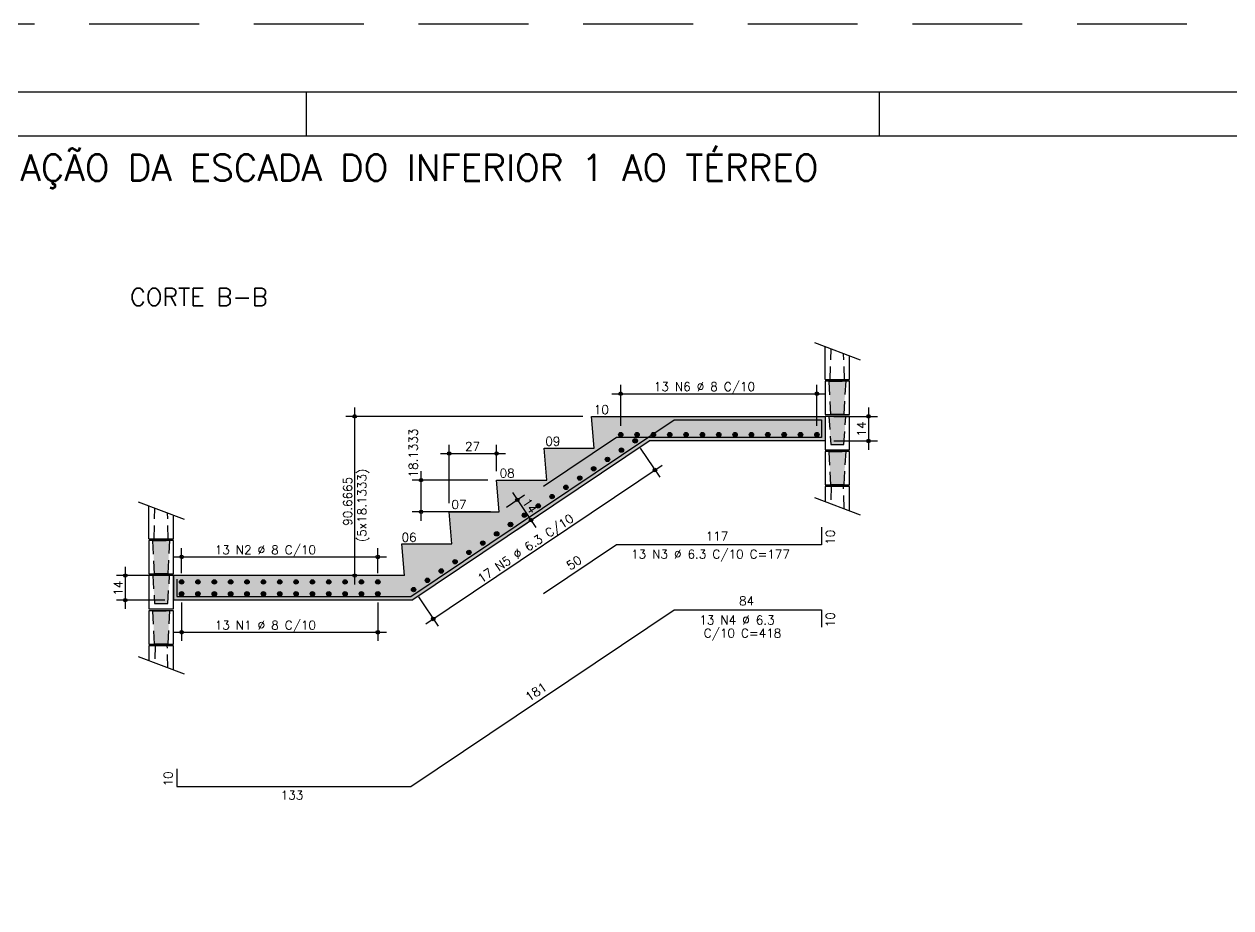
# Model space of a CAD drawing. Extents: x -1.9 to 86, y -1.6 to 60.9.
# Drawn here: x 14.57 to 42.05, y 40.81 to 60.95 of the extents above; entities that cross this region are included whole.
import ezdxf

# ---------------------------------------------------------------- set-up
doc = ezdxf.new("R2010")
doc.units = 0
doc.header["$MEASUREMENT"] = 0
doc.linetypes.add('ESTILO_TQS_0001', pattern=[0.45, 0.3, -0.15])
doc.linetypes.add('HIDDEN', pattern=[0.375, 0.25, -0.125])
doc.layers.get('0').update_dxf_attribs({"linetype": 'CONTINUOUS'})
doc.layers.get('Defpoints').update_dxf_attribs({"linetype": 'CONTINUOUS'})
for name, color, linetype in [('ARQ_FOLHA', 7, 'CONTINUOUS'), ('PENA_01', 1, 'CONTINUOUS'), ('PENA_02', 2, 'CONTINUOUS'), ('PENA_03', 3, 'CONTINUOUS'), ('PENA_04', 4, 'CONTINUOUS'), ('PENA_05', 5, 'CONTINUOUS'), ('PENA_06', 6, 'CONTINUOUS'), ('PENA_10', 253, 'CONTINUOUS'), ('PENA_11', 252, 'CONTINUOUS')]:
    doc.layers.add(name, color=color, linetype=linetype)
doc.styles.get("Standard").update_dxf_attribs({"font": 'ROMANS.SHX'})

# ---------------------------------------------------------------- blocks, each defined once
blk = doc.blocks.new('FOLHA A1 - 841 X 594')
at = {"layer": 'ARQ_FOLHA', "color": 1}
for p, q in [((-631, 584), (-631, 594)), ((-500.5, 584), (-500.5, 594))]:
    blk.add_line(p, q, dxfattribs=at)
for points in [[(-841, 0), (0, 0), (0, 594), (-841, 594)], [(-816, 10), (-10, 10), (-10, 584), (-816, 584)]]:
    blk.add_lwpolyline(points, close=True, dxfattribs=at)
at = {"layer": 'Defpoints', "color": 8, "linetype": 'HIDDEN', "ltscale": 100}
blk.add_lwpolyline([(-860.5, 609.5), (-860.5, -15.5), (19.5, -15.5), (19.5, 609.5)], close=True, dxfattribs=at)
blk = doc.blocks.new('*U24')
blk.add_blockref('FOLHA A1 - 841 X 594', (0, 0))

msp = doc.modelspace()

# ---------------------------------------------------------------- linework, layer by layer
at = {"layer": 'PENA_01', "linetype": 'Continuous'}
for p, q in [((27.953, 52.528), (32.821, 52.528)), ((28.153, 51.795), (28.153, 52.728)), ((32.621, 51.795), (32.621, 52.728)), ((27.287, 52.01), (21.894, 52.01)), ((22.094, 48.183), (22.094, 52.21)), ((33.007, 52.01), (33.998, 52.01)), ((33.798, 52.21), (33.798, 51.25)), ((33.007, 51.45), (33.998, 51.45)), ((24.047, 51.165), (25.527, 51.165)), ((24.247, 50.034), (24.247, 51.365)), ((25.327, 50.759), (25.327, 51.365)), ((28.595, 51.288), (29.042, 50.622)), ((23.716, 47.285), (29.097, 50.899)), ((23.605, 49.634), (23.605, 50.759)), ((25.127, 50.559), (23.405, 50.559)), ((25.553, 49.945), (25.964, 50.222)), ((25.687, 50.276), (26.222, 49.479)), ((25.187, 49.834), (23.405, 49.834)), ((25.788, 49.429), (26.277, 49.757)), ((18.153, 48.438), (18.153, 49.008)), ((22.621, 48.438), (22.621, 49.008)), ((17.953, 48.808), (22.821, 48.808)), ((17.767, 48.383), (16.669, 48.383)), ((16.869, 48.583), (16.869, 47.623)), ((23.027, 48.383), (21.894, 48.383)), ((17.767, 47.823), (16.669, 47.823)), ((23.546, 47.897), (23.994, 47.231)), ((18.153, 47.768), (18.153, 46.893)), ((22.621, 47.768), (22.621, 46.893)), ((17.953, 47.093), (22.821, 47.093))]:
    msp.add_line(p, q, dxfattribs=at)
for points in [[(32.807, 52.85), (32.807, 53.599)], [(32.807, 52.85), (33.367, 52.85), (33.367, 53.389)], [(33.367, 52.81), (32.807, 52.81), (32.807, 52.05), (33.367, 52.05), (33.367, 52.81)], [(33.367, 52.01), (32.807, 52.01), (32.807, 51.25), (33.367, 51.25), (33.367, 52.01)], [(33.367, 51.21), (32.807, 51.21), (32.807, 50.45), (33.367, 50.45), (33.367, 51.21)], [(33.367, 49.86), (33.367, 50.41), (32.807, 50.41), (32.807, 50.071)], [(17.407, 49.223), (17.407, 49.973)], [(17.407, 49.223), (17.967, 49.223), (17.967, 49.762)], [(17.967, 49.183), (17.407, 49.183), (17.407, 48.423), (17.967, 48.423), (17.967, 49.183)], [(17.967, 48.383), (17.407, 48.383), (17.407, 47.623), (17.967, 47.623), (17.967, 48.383)], [(17.967, 47.583), (17.407, 47.583), (17.407, 46.823), (17.967, 46.823), (17.967, 47.583)], [(17.967, 46.234), (17.967, 46.783), (17.407, 46.783), (17.407, 46.444)]]:
    msp.add_lwpolyline(points, dxfattribs=at)
at = {"layer": 'PENA_02', "linetype": 'Continuous'}
for p, q in [((32.564, 53.691), (33.61, 53.297)), ((17.164, 50.064), (18.21, 49.67)), ((32.564, 50.162), (33.61, 49.769)), ((17.164, 46.536), (18.21, 46.142))]:
    msp.add_line(p, q, dxfattribs=at)
at = {"layer": 'PENA_02', "linetype": 'ESTILO_TQS_0001'}
for points in [[(32.927, 52.85), (32.945, 53.547)], [(32.927, 52.85), (33.247, 52.85), (33.231, 53.44)], [(33.237, 52.05), (32.937, 52.05), (32.897, 52.81), (33.277, 52.81), (33.237, 52.05)], [(32.937, 51.37), (33.237, 51.37), (33.277, 52.01), (32.897, 52.01), (32.937, 51.37)], [(33.237, 50.45), (32.937, 50.45), (32.897, 51.21), (33.277, 51.21), (33.237, 50.45)], [(33.24, 49.908), (33.227, 50.41), (32.947, 50.41), (32.937, 50.022)], [(17.527, 49.223), (17.545, 49.921)], [(17.527, 49.223), (17.847, 49.223), (17.831, 49.813)], [(17.837, 48.423), (17.537, 48.423), (17.497, 49.183), (17.877, 49.183), (17.837, 48.423)], [(17.537, 47.743), (17.837, 47.743), (17.877, 48.383), (17.497, 48.383), (17.537, 47.743)], [(17.837, 46.823), (17.537, 46.823), (17.497, 47.583), (17.877, 47.583), (17.837, 46.823)], [(17.84, 46.281), (17.827, 46.783), (17.547, 46.783), (17.537, 46.395)]]:
    msp.add_lwpolyline(points, dxfattribs=at)
at = {"layer": 'PENA_02', "linetype": 'Continuous'}
for centre, radius in [((28.153, 52.528), 0.0416), ((28.153, 52.528), 0.0208), ((32.621, 52.528), 0.0416), ((32.621, 52.528), 0.0208), ((22.094, 52.01), 0.04), ((22.094, 52.01), 0.02), ((33.798, 52.01), 0.04), ((33.798, 52.01), 0.02), ((33.798, 51.45), 0.04), ((33.798, 51.45), 0.02), ((24.247, 51.165), 0.04), ((24.247, 51.165), 0.02), ((25.327, 51.165), 0.04), ((25.327, 51.165), 0.02), ((23.605, 50.559), 0.04), ((23.605, 50.559), 0.02), ((28.931, 50.788), 0.0416), ((28.931, 50.788), 0.0208), ((25.798, 50.11), 0.04), ((25.798, 50.11), 0.02), ((23.605, 49.834), 0.04), ((23.605, 49.834), 0.02), ((26.11, 49.645), 0.04), ((26.11, 49.645), 0.02), ((18.153, 48.808), 0.0416), ((18.153, 48.808), 0.0208), ((22.621, 48.808), 0.0416), ((22.621, 48.808), 0.0208), ((16.869, 48.383), 0.04), ((16.869, 48.383), 0.02), ((22.094, 48.383), 0.04), ((22.094, 48.383), 0.02), ((16.869, 47.823), 0.04), ((16.869, 47.823), 0.02), ((23.882, 47.397), 0.0416), ((23.882, 47.397), 0.0208), ((18.153, 47.093), 0.0416), ((18.153, 47.093), 0.0208), ((22.621, 47.093), 0.0416), ((22.621, 47.093), 0.0208)]:
    msp.add_circle(centre, radius, dxfattribs=at)
at = {"layer": 'PENA_03', "linetype": 'Continuous'}
for p, q in [((27.547, 51.285), (27.487, 52.01)), ((27.547, 51.285), (27.487, 52.01)), ((27.487, 52.01), (32.807, 52.01)), ((27.487, 52.01), (27.487, 52.01)), ((32.807, 52.01), (32.807, 51.45)), ((32.807, 52.01), (32.807, 52.01)), ((23.397, 47.823), (28.798, 51.45)), ((28.153, 51.595), (28.153, 51.595)), ((28.484, 51.454), (28.484, 51.454)), ((32.807, 51.45), (28.798, 51.45)), ((32.621, 51.595), (32.621, 51.595)), ((32.807, 51.45), (32.807, 51.45)), ((26.467, 50.559), (26.407, 51.285)), ((26.407, 51.285), (27.547, 51.285)), ((25.387, 49.834), (25.327, 50.559)), ((25.327, 50.559), (26.467, 50.559)), ((25.327, 50.559), (25.327, 50.559)), ((25.327, 50.559), (25.327, 50.559)), ((24.307, 49.109), (24.247, 49.834)), ((24.247, 49.834), (25.387, 49.834)), ((24.247, 49.834), (24.247, 49.834)), ((25.387, 49.834), (25.387, 49.834)), ((25.387, 49.834), (25.387, 49.834)), ((25.622, 49.317), (25.622, 49.317)), ((23.227, 48.383), (23.167, 49.109)), ((23.167, 49.109), (24.307, 49.109)), ((23.227, 48.383), (17.967, 48.383)), ((17.967, 47.895), (17.967, 48.383)), ((17.967, 48.383), (17.967, 47.823)), ((17.967, 48.383), (17.967, 48.383)), ((23.227, 48.383), (23.227, 48.383)), ((18.153, 48.238), (18.153, 48.238)), ((22.621, 48.238), (22.621, 48.238)), ((23.397, 47.823), (17.967, 47.823)), ((17.967, 47.823), (17.967, 47.823)), ((18.153, 47.968), (18.153, 47.968)), ((22.621, 47.968), (22.621, 47.968)), ((23.435, 48.063), (23.435, 48.063))]:
    msp.add_line(p, q, dxfattribs=at)
for centre in [(28.153, 51.595), (28.483, 51.454), (28.525, 51.595), (28.898, 51.595), (29.27, 51.595), (29.642, 51.595), (30.015, 51.595), (30.387, 51.595), (30.759, 51.595), (31.131, 51.595), (31.504, 51.595), (31.876, 51.595), (32.248, 51.595), (32.621, 51.595), (28.168, 51.242), (27.537, 50.818), (27.852, 51.03), (27.221, 50.606), (26.906, 50.394), (26.59, 50.183), (25.959, 49.759), (26.275, 49.971), (25.643, 49.547), (25.328, 49.335), (24.697, 48.911), (25.012, 49.123), (24.381, 48.699), (24.066, 48.487), (18.153, 48.238), (18.525, 48.238), (18.898, 48.238), (19.27, 48.238), (19.642, 48.238), (20.015, 48.238), (20.387, 48.238), (20.759, 48.238), (21.131, 48.238), (21.504, 48.238), (21.876, 48.238), (22.248, 48.238), (22.621, 48.238), (23.435, 48.063), (23.75, 48.275), (18.153, 47.968), (18.525, 47.968), (18.898, 47.968), (19.27, 47.968), (19.642, 47.968), (20.015, 47.968), (20.387, 47.968), (20.759, 47.968), (21.131, 47.968), (21.504, 47.968), (21.876, 47.968), (22.248, 47.968), (22.621, 47.968)]:
    msp.add_circle(centre, 0.05, dxfattribs=at)
for points in [[(28.203, 51.595), (28.128, 51.638), (28.106, 51.612)], [(28.203, 51.595), (28.106, 51.612), (28.106, 51.578)], [(28.203, 51.595), (28.106, 51.578), (28.128, 51.552)], [(28.203, 51.595), (28.162, 51.644), (28.128, 51.638)], [(28.203, 51.595), (28.128, 51.552), (28.162, 51.546)], [(28.203, 51.595), (28.191, 51.627), (28.162, 51.644)], [(28.203, 51.595), (28.162, 51.546), (28.191, 51.563)], [(28.203, 51.595), (28.191, 51.563), (28.203, 51.595)], [(28.533, 51.454), (28.458, 51.497), (28.437, 51.471)], [(28.533, 51.454), (28.437, 51.471), (28.437, 51.437)], [(28.533, 51.454), (28.437, 51.437), (28.458, 51.411)], [(28.533, 51.454), (28.492, 51.503), (28.458, 51.497)], [(28.533, 51.454), (28.458, 51.411), (28.492, 51.405)], [(28.575, 51.595), (28.5, 51.638), (28.478, 51.612)], [(28.575, 51.595), (28.478, 51.612), (28.478, 51.578)], [(28.575, 51.595), (28.478, 51.578), (28.5, 51.552)], [(28.533, 51.454), (28.522, 51.486), (28.492, 51.503)], [(28.533, 51.454), (28.492, 51.405), (28.522, 51.422)], [(28.575, 51.595), (28.534, 51.644), (28.5, 51.638)], [(28.575, 51.595), (28.5, 51.552), (28.534, 51.546)], [(28.533, 51.454), (28.522, 51.422), (28.533, 51.454)], [(28.575, 51.595), (28.564, 51.627), (28.534, 51.644)], [(28.575, 51.595), (28.534, 51.546), (28.564, 51.563)], [(28.575, 51.595), (28.564, 51.563), (28.575, 51.595)], [(28.948, 51.595), (28.873, 51.638), (28.851, 51.612)], [(28.948, 51.595), (28.851, 51.612), (28.851, 51.578)], [(28.948, 51.595), (28.851, 51.578), (28.873, 51.552)], [(28.948, 51.595), (28.906, 51.644), (28.873, 51.638)], [(28.948, 51.595), (28.873, 51.552), (28.906, 51.546)], [(28.948, 51.595), (28.936, 51.627), (28.906, 51.644)], [(28.948, 51.595), (28.906, 51.546), (28.936, 51.563)], [(28.948, 51.595), (28.936, 51.563), (28.948, 51.595)], [(29.32, 51.595), (29.245, 51.638), (29.223, 51.612)], [(29.32, 51.595), (29.223, 51.612), (29.223, 51.578)], [(29.32, 51.595), (29.223, 51.578), (29.245, 51.552)], [(29.32, 51.595), (29.279, 51.644), (29.245, 51.638)], [(29.32, 51.595), (29.245, 51.552), (29.279, 51.546)], [(29.32, 51.595), (29.308, 51.627), (29.279, 51.644)], [(29.32, 51.595), (29.279, 51.546), (29.308, 51.563)], [(29.32, 51.595), (29.308, 51.563), (29.32, 51.595)], [(29.692, 51.595), (29.617, 51.638), (29.595, 51.612)], [(29.692, 51.595), (29.595, 51.612), (29.595, 51.578)], [(29.692, 51.595), (29.595, 51.578), (29.617, 51.552)], [(29.692, 51.595), (29.651, 51.644), (29.617, 51.638)], [(29.692, 51.595), (29.617, 51.552), (29.651, 51.546)], [(29.692, 51.595), (29.68, 51.627), (29.651, 51.644)], [(29.692, 51.595), (29.651, 51.546), (29.68, 51.563)], [(29.692, 51.595), (29.68, 51.563), (29.692, 51.595)], [(30.065, 51.595), (29.99, 51.638), (29.968, 51.612)], [(30.065, 51.595), (29.968, 51.612), (29.968, 51.578)], [(30.065, 51.595), (29.968, 51.578), (29.99, 51.552)], [(30.065, 51.595), (30.023, 51.644), (29.99, 51.638)], [(30.065, 51.595), (29.99, 51.552), (30.023, 51.546)], [(30.065, 51.595), (30.053, 51.627), (30.023, 51.644)], [(30.065, 51.595), (30.023, 51.546), (30.053, 51.563)], [(30.065, 51.595), (30.053, 51.563), (30.065, 51.595)], [(30.437, 51.595), (30.362, 51.638), (30.34, 51.612)], [(30.437, 51.595), (30.34, 51.612), (30.34, 51.578)], [(30.437, 51.595), (30.34, 51.578), (30.362, 51.552)], [(30.437, 51.595), (30.395, 51.644), (30.362, 51.638)], [(30.437, 51.595), (30.362, 51.552), (30.395, 51.546)], [(30.437, 51.595), (30.425, 51.627), (30.395, 51.644)], [(30.437, 51.595), (30.395, 51.546), (30.425, 51.563)], [(30.437, 51.595), (30.425, 51.563), (30.437, 51.595)], [(30.809, 51.595), (30.734, 51.638), (30.712, 51.612)], [(30.809, 51.595), (30.712, 51.612), (30.712, 51.578)], [(30.809, 51.595), (30.712, 51.578), (30.734, 51.552)], [(30.809, 51.595), (30.768, 51.644), (30.734, 51.638)], [(30.809, 51.595), (30.734, 51.552), (30.768, 51.546)], [(30.809, 51.595), (30.797, 51.627), (30.768, 51.644)], [(30.809, 51.595), (30.768, 51.546), (30.797, 51.563)], [(30.809, 51.595), (30.797, 51.563), (30.809, 51.595)], [(31.181, 51.595), (31.106, 51.638), (31.084, 51.612)], [(31.181, 51.595), (31.084, 51.612), (31.084, 51.578)], [(31.181, 51.595), (31.084, 51.578), (31.106, 51.552)], [(31.181, 51.595), (31.14, 51.644), (31.106, 51.638)], [(31.181, 51.595), (31.106, 51.552), (31.14, 51.546)], [(31.181, 51.595), (31.17, 51.627), (31.14, 51.644)], [(31.181, 51.595), (31.14, 51.546), (31.17, 51.563)], [(31.181, 51.595), (31.17, 51.563), (31.181, 51.595)], [(31.554, 51.595), (31.479, 51.638), (31.457, 51.612)], [(31.554, 51.595), (31.457, 51.612), (31.457, 51.578)], [(31.554, 51.595), (31.457, 51.578), (31.479, 51.552)], [(31.554, 51.595), (31.512, 51.644), (31.479, 51.638)], [(31.554, 51.595), (31.479, 51.552), (31.512, 51.546)], [(31.554, 51.595), (31.542, 51.627), (31.512, 51.644)], [(31.554, 51.595), (31.512, 51.546), (31.542, 51.563)], [(31.554, 51.595), (31.542, 51.563), (31.554, 51.595)], [(31.926, 51.595), (31.851, 51.638), (31.829, 51.612)], [(31.926, 51.595), (31.829, 51.612), (31.829, 51.578)], [(31.926, 51.595), (31.829, 51.578), (31.851, 51.552)], [(31.926, 51.595), (31.885, 51.644), (31.851, 51.638)], [(31.926, 51.595), (31.851, 51.552), (31.885, 51.546)], [(31.926, 51.595), (31.914, 51.627), (31.885, 51.644)], [(31.926, 51.595), (31.885, 51.546), (31.914, 51.563)], [(31.926, 51.595), (31.914, 51.563), (31.926, 51.595)], [(32.298, 51.595), (32.223, 51.638), (32.201, 51.612)], [(32.298, 51.595), (32.201, 51.612), (32.201, 51.578)], [(32.298, 51.595), (32.201, 51.578), (32.223, 51.552)], [(32.298, 51.595), (32.257, 51.644), (32.223, 51.638)], [(32.298, 51.595), (32.223, 51.552), (32.257, 51.546)], [(32.298, 51.595), (32.287, 51.627), (32.257, 51.644)], [(32.298, 51.595), (32.257, 51.546), (32.287, 51.563)], [(32.298, 51.595), (32.287, 51.563), (32.298, 51.595)], [(32.671, 51.595), (32.596, 51.638), (32.574, 51.612)], [(32.671, 51.595), (32.574, 51.612), (32.574, 51.578)], [(32.671, 51.595), (32.574, 51.578), (32.596, 51.552)], [(32.671, 51.595), (32.629, 51.644), (32.596, 51.638)], [(32.671, 51.595), (32.596, 51.552), (32.629, 51.546)], [(32.671, 51.595), (32.659, 51.627), (32.629, 51.644)], [(32.671, 51.595), (32.629, 51.546), (32.659, 51.563)], [(32.671, 51.595), (32.659, 51.563), (32.671, 51.595)], [(28.218, 51.242), (28.143, 51.285), (28.121, 51.259)], [(28.218, 51.242), (28.121, 51.259), (28.121, 51.225)], [(28.218, 51.242), (28.121, 51.225), (28.143, 51.199)], [(28.218, 51.242), (28.177, 51.291), (28.143, 51.285)], [(28.218, 51.242), (28.143, 51.199), (28.177, 51.193)], [(28.218, 51.242), (28.206, 51.274), (28.177, 51.291)], [(28.218, 51.242), (28.177, 51.193), (28.206, 51.21)], [(28.218, 51.242), (28.206, 51.21), (28.218, 51.242)], [(27.587, 50.818), (27.512, 50.862), (27.49, 50.835)], [(27.587, 50.818), (27.546, 50.868), (27.512, 50.862)], [(27.587, 50.818), (27.575, 50.85), (27.546, 50.868)], [(27.902, 51.03), (27.827, 51.074), (27.805, 51.047)], [(27.902, 51.03), (27.805, 51.047), (27.805, 51.013)], [(27.902, 51.03), (27.805, 51.013), (27.827, 50.987)], [(27.902, 51.03), (27.861, 51.079), (27.827, 51.074)], [(27.902, 51.03), (27.827, 50.987), (27.861, 50.981)], [(27.902, 51.03), (27.891, 51.062), (27.861, 51.079)], [(27.902, 51.03), (27.861, 50.981), (27.891, 50.998)], [(27.902, 51.03), (27.891, 50.998), (27.902, 51.03)], [(27.271, 50.606), (27.196, 50.65), (27.174, 50.623)], [(27.271, 50.606), (27.174, 50.623), (27.174, 50.589)], [(27.271, 50.606), (27.174, 50.589), (27.196, 50.563)], [(27.271, 50.606), (27.23, 50.656), (27.196, 50.65)], [(27.271, 50.606), (27.196, 50.563), (27.23, 50.557)], [(27.271, 50.606), (27.26, 50.639), (27.23, 50.656)], [(27.271, 50.606), (27.23, 50.557), (27.26, 50.574)], [(27.271, 50.606), (27.26, 50.574), (27.271, 50.606)], [(27.587, 50.818), (27.49, 50.835), (27.49, 50.801)], [(27.587, 50.818), (27.49, 50.801), (27.512, 50.775)], [(27.587, 50.818), (27.512, 50.775), (27.546, 50.769)], [(27.587, 50.818), (27.546, 50.769), (27.575, 50.786)], [(27.587, 50.818), (27.575, 50.786), (27.587, 50.818)], [(26.956, 50.394), (26.881, 50.438), (26.859, 50.412)], [(26.956, 50.394), (26.859, 50.412), (26.859, 50.377)], [(26.956, 50.394), (26.859, 50.377), (26.881, 50.351)], [(26.956, 50.394), (26.914, 50.444), (26.881, 50.438)], [(26.956, 50.394), (26.881, 50.351), (26.914, 50.345)], [(26.956, 50.394), (26.944, 50.427), (26.914, 50.444)], [(26.956, 50.394), (26.914, 50.345), (26.944, 50.362)], [(26.956, 50.394), (26.944, 50.362), (26.956, 50.394)], [(26.64, 50.183), (26.565, 50.226), (26.543, 50.2)], [(26.64, 50.183), (26.543, 50.2), (26.543, 50.165)], [(26.64, 50.183), (26.543, 50.165), (26.565, 50.139)], [(26.64, 50.183), (26.599, 50.232), (26.565, 50.226)], [(26.64, 50.183), (26.565, 50.139), (26.599, 50.133)], [(26.64, 50.183), (26.628, 50.215), (26.599, 50.232)], [(26.64, 50.183), (26.599, 50.133), (26.628, 50.15)], [(26.64, 50.183), (26.628, 50.15), (26.64, 50.183)], [(26.009, 49.759), (25.934, 49.802), (25.912, 49.776)], [(26.009, 49.759), (25.912, 49.776), (25.912, 49.742)], [(26.009, 49.759), (25.912, 49.742), (25.934, 49.715)], [(26.009, 49.759), (25.968, 49.808), (25.934, 49.802)], [(26.009, 49.759), (25.934, 49.715), (25.968, 49.709)], [(26.009, 49.759), (25.997, 49.791), (25.968, 49.808)], [(26.009, 49.759), (25.968, 49.709), (25.997, 49.727)], [(26.009, 49.759), (25.997, 49.727), (26.009, 49.759)], [(26.325, 49.971), (26.25, 50.014), (26.228, 49.988)], [(26.325, 49.971), (26.228, 49.988), (26.228, 49.953)], [(26.325, 49.971), (26.228, 49.953), (26.25, 49.927)], [(26.325, 49.971), (26.283, 50.02), (26.25, 50.014)], [(26.325, 49.971), (26.25, 49.927), (26.283, 49.921)], [(26.325, 49.971), (26.313, 50.003), (26.283, 50.02)], [(26.325, 49.971), (26.283, 49.921), (26.313, 49.938)], [(26.325, 49.971), (26.313, 49.938), (26.325, 49.971)], [(25.693, 49.547), (25.618, 49.59), (25.596, 49.564)], [(25.693, 49.547), (25.596, 49.564), (25.596, 49.53)], [(25.693, 49.547), (25.596, 49.53), (25.618, 49.503)], [(25.693, 49.547), (25.652, 49.596), (25.618, 49.59)], [(25.693, 49.547), (25.618, 49.503), (25.652, 49.497)], [(25.693, 49.547), (25.682, 49.579), (25.652, 49.596)], [(25.693, 49.547), (25.652, 49.497), (25.682, 49.515)], [(25.693, 49.547), (25.682, 49.515), (25.693, 49.547)], [(25.378, 49.335), (25.303, 49.378), (25.281, 49.352)], [(25.378, 49.335), (25.281, 49.352), (25.281, 49.318)], [(25.378, 49.335), (25.281, 49.318), (25.303, 49.292)], [(25.378, 49.335), (25.337, 49.384), (25.303, 49.378)], [(25.378, 49.335), (25.303, 49.292), (25.337, 49.286)], [(25.378, 49.335), (25.366, 49.367), (25.337, 49.384)], [(25.378, 49.335), (25.337, 49.286), (25.366, 49.303)], [(25.378, 49.335), (25.366, 49.303), (25.378, 49.335)], [(24.747, 48.911), (24.672, 48.954), (24.65, 48.928)], [(24.747, 48.911), (24.65, 48.928), (24.65, 48.894)], [(24.747, 48.911), (24.705, 48.96), (24.672, 48.954)], [(24.747, 48.911), (24.735, 48.943), (24.705, 48.96)], [(25.062, 49.123), (24.987, 49.166), (24.965, 49.14)], [(25.062, 49.123), (24.965, 49.14), (24.965, 49.106)], [(25.062, 49.123), (24.965, 49.106), (24.987, 49.08)], [(25.062, 49.123), (25.021, 49.172), (24.987, 49.166)], [(25.062, 49.123), (24.987, 49.08), (25.021, 49.074)], [(25.062, 49.123), (25.051, 49.155), (25.021, 49.172)], [(25.062, 49.123), (25.021, 49.074), (25.051, 49.091)], [(25.062, 49.123), (25.051, 49.091), (25.062, 49.123)], [(24.431, 48.699), (24.356, 48.742), (24.334, 48.716)], [(24.431, 48.699), (24.334, 48.716), (24.334, 48.682)], [(24.431, 48.699), (24.334, 48.682), (24.356, 48.656)], [(24.431, 48.699), (24.39, 48.748), (24.356, 48.742)], [(24.431, 48.699), (24.356, 48.656), (24.39, 48.65)], [(24.431, 48.699), (24.42, 48.731), (24.39, 48.748)], [(24.431, 48.699), (24.39, 48.65), (24.42, 48.667)], [(24.431, 48.699), (24.42, 48.667), (24.431, 48.699)], [(24.747, 48.911), (24.65, 48.894), (24.672, 48.868)], [(24.747, 48.911), (24.672, 48.868), (24.705, 48.862)], [(24.747, 48.911), (24.705, 48.862), (24.735, 48.879)], [(24.747, 48.911), (24.735, 48.879), (24.747, 48.911)], [(24.116, 48.487), (24.041, 48.53), (24.019, 48.504)], [(24.116, 48.487), (24.019, 48.504), (24.019, 48.47)], [(24.116, 48.487), (24.019, 48.47), (24.041, 48.444)], [(24.116, 48.487), (24.074, 48.536), (24.041, 48.53)], [(24.116, 48.487), (24.041, 48.444), (24.074, 48.438)], [(24.116, 48.487), (24.104, 48.519), (24.074, 48.536)], [(24.116, 48.487), (24.074, 48.438), (24.104, 48.455)], [(24.116, 48.487), (24.104, 48.455), (24.116, 48.487)], [(18.203, 48.238), (18.128, 48.282), (18.106, 48.255)], [(18.203, 48.238), (18.106, 48.255), (18.106, 48.221)], [(18.203, 48.238), (18.106, 48.221), (18.128, 48.195)], [(18.203, 48.238), (18.162, 48.288), (18.128, 48.282)], [(18.203, 48.238), (18.128, 48.195), (18.162, 48.189)], [(18.203, 48.238), (18.191, 48.27), (18.162, 48.288)], [(18.203, 48.238), (18.162, 48.189), (18.191, 48.206)], [(18.203, 48.238), (18.191, 48.206), (18.203, 48.238)], [(18.575, 48.238), (18.5, 48.282), (18.478, 48.255)], [(18.575, 48.238), (18.478, 48.255), (18.478, 48.221)], [(18.575, 48.238), (18.478, 48.221), (18.5, 48.195)], [(18.575, 48.238), (18.534, 48.288), (18.5, 48.282)], [(18.575, 48.238), (18.5, 48.195), (18.534, 48.189)], [(18.575, 48.238), (18.564, 48.27), (18.534, 48.288)], [(18.575, 48.238), (18.534, 48.189), (18.564, 48.206)], [(18.575, 48.238), (18.564, 48.206), (18.575, 48.238)], [(18.948, 48.238), (18.873, 48.282), (18.851, 48.255)], [(18.948, 48.238), (18.851, 48.255), (18.851, 48.221)], [(18.948, 48.238), (18.851, 48.221), (18.873, 48.195)], [(18.948, 48.238), (18.906, 48.288), (18.873, 48.282)], [(18.948, 48.238), (18.873, 48.195), (18.906, 48.189)], [(18.948, 48.238), (18.936, 48.27), (18.906, 48.288)], [(18.948, 48.238), (18.906, 48.189), (18.936, 48.206)], [(18.948, 48.238), (18.936, 48.206), (18.948, 48.238)], [(19.32, 48.238), (19.245, 48.282), (19.223, 48.255)], [(19.32, 48.238), (19.223, 48.255), (19.223, 48.221)], [(19.32, 48.238), (19.223, 48.221), (19.245, 48.195)], [(19.32, 48.238), (19.279, 48.288), (19.245, 48.282)], [(19.32, 48.238), (19.245, 48.195), (19.279, 48.189)], [(19.32, 48.238), (19.308, 48.27), (19.279, 48.288)], [(19.32, 48.238), (19.279, 48.189), (19.308, 48.206)], [(19.32, 48.238), (19.308, 48.206), (19.32, 48.238)], [(19.692, 48.238), (19.617, 48.282), (19.595, 48.255)], [(19.692, 48.238), (19.595, 48.255), (19.595, 48.221)], [(19.692, 48.238), (19.595, 48.221), (19.617, 48.195)], [(19.692, 48.238), (19.651, 48.288), (19.617, 48.282)], [(19.692, 48.238), (19.617, 48.195), (19.651, 48.189)], [(19.692, 48.238), (19.68, 48.27), (19.651, 48.288)], [(19.692, 48.238), (19.651, 48.189), (19.68, 48.206)], [(19.692, 48.238), (19.68, 48.206), (19.692, 48.238)], [(20.065, 48.238), (19.99, 48.282), (19.968, 48.255)], [(20.065, 48.238), (19.968, 48.255), (19.968, 48.221)], [(20.065, 48.238), (19.968, 48.221), (19.99, 48.195)], [(20.065, 48.238), (20.023, 48.288), (19.99, 48.282)], [(20.065, 48.238), (19.99, 48.195), (20.023, 48.189)], [(20.065, 48.238), (20.053, 48.27), (20.023, 48.288)], [(20.065, 48.238), (20.023, 48.189), (20.053, 48.206)], [(20.065, 48.238), (20.053, 48.206), (20.065, 48.238)], [(20.437, 48.238), (20.362, 48.282), (20.34, 48.255)], [(20.437, 48.238), (20.34, 48.255), (20.34, 48.221)], [(20.437, 48.238), (20.34, 48.221), (20.362, 48.195)], [(20.437, 48.238), (20.395, 48.288), (20.362, 48.282)], [(20.437, 48.238), (20.362, 48.195), (20.395, 48.189)], [(20.437, 48.238), (20.425, 48.27), (20.395, 48.288)], [(20.437, 48.238), (20.395, 48.189), (20.425, 48.206)], [(20.437, 48.238), (20.425, 48.206), (20.437, 48.238)], [(20.809, 48.238), (20.734, 48.282), (20.712, 48.255)], [(20.809, 48.238), (20.712, 48.255), (20.712, 48.221)], [(20.809, 48.238), (20.712, 48.221), (20.734, 48.195)], [(20.809, 48.238), (20.768, 48.288), (20.734, 48.282)], [(20.809, 48.238), (20.734, 48.195), (20.768, 48.189)], [(20.809, 48.238), (20.797, 48.27), (20.768, 48.288)], [(20.809, 48.238), (20.768, 48.189), (20.797, 48.206)], [(20.809, 48.238), (20.797, 48.206), (20.809, 48.238)], [(21.181, 48.238), (21.106, 48.282), (21.084, 48.255)], [(21.181, 48.238), (21.084, 48.255), (21.084, 48.221)], [(21.181, 48.238), (21.084, 48.221), (21.106, 48.195)], [(21.181, 48.238), (21.14, 48.288), (21.106, 48.282)], [(21.181, 48.238), (21.106, 48.195), (21.14, 48.189)], [(21.181, 48.238), (21.17, 48.27), (21.14, 48.288)], [(21.181, 48.238), (21.14, 48.189), (21.17, 48.206)], [(21.181, 48.238), (21.17, 48.206), (21.181, 48.238)], [(21.554, 48.238), (21.479, 48.282), (21.457, 48.255)], [(21.554, 48.238), (21.457, 48.255), (21.457, 48.221)], [(21.554, 48.238), (21.457, 48.221), (21.479, 48.195)], [(21.554, 48.238), (21.512, 48.288), (21.479, 48.282)], [(21.554, 48.238), (21.479, 48.195), (21.512, 48.189)], [(21.554, 48.238), (21.542, 48.27), (21.512, 48.288)], [(21.554, 48.238), (21.512, 48.189), (21.542, 48.206)], [(21.554, 48.238), (21.542, 48.206), (21.554, 48.238)], [(21.926, 48.238), (21.851, 48.282), (21.829, 48.255)], [(21.926, 48.238), (21.829, 48.255), (21.829, 48.221)], [(21.926, 48.238), (21.829, 48.221), (21.851, 48.195)], [(21.926, 48.238), (21.885, 48.288), (21.851, 48.282)], [(21.926, 48.238), (21.851, 48.195), (21.885, 48.189)], [(21.926, 48.238), (21.914, 48.27), (21.885, 48.288)], [(21.926, 48.238), (21.885, 48.189), (21.914, 48.206)], [(21.926, 48.238), (21.914, 48.206), (21.926, 48.238)], [(22.298, 48.238), (22.223, 48.282), (22.201, 48.255)], [(22.298, 48.238), (22.201, 48.255), (22.201, 48.221)], [(22.298, 48.238), (22.201, 48.221), (22.223, 48.195)], [(22.298, 48.238), (22.257, 48.288), (22.223, 48.282)], [(22.298, 48.238), (22.223, 48.195), (22.257, 48.189)], [(22.298, 48.238), (22.287, 48.27), (22.257, 48.288)], [(22.298, 48.238), (22.257, 48.189), (22.287, 48.206)], [(22.298, 48.238), (22.287, 48.206), (22.298, 48.238)], [(22.671, 48.238), (22.596, 48.282), (22.574, 48.255)], [(22.671, 48.238), (22.574, 48.255), (22.574, 48.221)], [(22.671, 48.238), (22.574, 48.221), (22.596, 48.195)], [(22.671, 48.238), (22.629, 48.288), (22.596, 48.282)], [(22.671, 48.238), (22.596, 48.195), (22.629, 48.189)], [(22.671, 48.238), (22.659, 48.27), (22.629, 48.288)], [(22.671, 48.238), (22.629, 48.189), (22.659, 48.206)], [(22.671, 48.238), (22.659, 48.206), (22.671, 48.238)], [(23.485, 48.063), (23.41, 48.107), (23.388, 48.08)], [(23.485, 48.063), (23.443, 48.112), (23.41, 48.107)], [(23.485, 48.063), (23.473, 48.095), (23.443, 48.112)], [(23.8, 48.275), (23.725, 48.318), (23.703, 48.292)], [(23.8, 48.275), (23.703, 48.292), (23.703, 48.258)], [(23.8, 48.275), (23.703, 48.258), (23.725, 48.232)], [(23.8, 48.275), (23.759, 48.324), (23.725, 48.318)], [(23.8, 48.275), (23.725, 48.232), (23.759, 48.226)], [(23.8, 48.275), (23.788, 48.307), (23.759, 48.324)], [(23.8, 48.275), (23.759, 48.226), (23.788, 48.243)], [(23.8, 48.275), (23.788, 48.243), (23.8, 48.275)], [(18.203, 47.968), (18.128, 48.012), (18.106, 47.985)], [(18.203, 47.968), (18.106, 47.985), (18.106, 47.951)], [(18.203, 47.968), (18.106, 47.951), (18.128, 47.925)], [(18.203, 47.968), (18.162, 48.018), (18.128, 48.012)], [(18.203, 47.968), (18.128, 47.925), (18.162, 47.919)], [(18.203, 47.968), (18.191, 48), (18.162, 48.018)], [(18.203, 47.968), (18.162, 47.919), (18.191, 47.936)], [(18.203, 47.968), (18.191, 47.936), (18.203, 47.968)], [(18.575, 47.968), (18.5, 48.012), (18.478, 47.985)], [(18.575, 47.968), (18.478, 47.985), (18.478, 47.951)], [(18.575, 47.968), (18.478, 47.951), (18.5, 47.925)], [(18.575, 47.968), (18.534, 48.018), (18.5, 48.012)], [(18.575, 47.968), (18.5, 47.925), (18.534, 47.919)], [(18.575, 47.968), (18.564, 48), (18.534, 48.018)], [(18.575, 47.968), (18.534, 47.919), (18.564, 47.936)], [(18.575, 47.968), (18.564, 47.936), (18.575, 47.968)], [(18.948, 47.968), (18.873, 48.012), (18.851, 47.985)], [(18.948, 47.968), (18.851, 47.985), (18.851, 47.951)], [(18.948, 47.968), (18.851, 47.951), (18.873, 47.925)], [(18.948, 47.968), (18.906, 48.018), (18.873, 48.012)], [(18.948, 47.968), (18.873, 47.925), (18.906, 47.919)], [(18.948, 47.968), (18.936, 48), (18.906, 48.018)], [(18.948, 47.968), (18.906, 47.919), (18.936, 47.936)], [(18.948, 47.968), (18.936, 47.936), (18.948, 47.968)], [(19.32, 47.968), (19.245, 48.012), (19.223, 47.985)], [(19.32, 47.968), (19.223, 47.985), (19.223, 47.951)], [(19.32, 47.968), (19.223, 47.951), (19.245, 47.925)], [(19.32, 47.968), (19.279, 48.018), (19.245, 48.012)], [(19.32, 47.968), (19.245, 47.925), (19.279, 47.919)], [(19.32, 47.968), (19.308, 48), (19.279, 48.018)], [(19.32, 47.968), (19.279, 47.919), (19.308, 47.936)], [(19.32, 47.968), (19.308, 47.936), (19.32, 47.968)], [(19.692, 47.968), (19.617, 48.012), (19.595, 47.985)], [(19.692, 47.968), (19.595, 47.985), (19.595, 47.951)], [(19.692, 47.968), (19.595, 47.951), (19.617, 47.925)], [(19.692, 47.968), (19.651, 48.018), (19.617, 48.012)], [(19.692, 47.968), (19.617, 47.925), (19.651, 47.919)], [(19.692, 47.968), (19.68, 48), (19.651, 48.018)], [(19.692, 47.968), (19.651, 47.919), (19.68, 47.936)], [(19.692, 47.968), (19.68, 47.936), (19.692, 47.968)], [(20.065, 47.968), (19.99, 48.012), (19.968, 47.985)], [(20.065, 47.968), (19.968, 47.985), (19.968, 47.951)], [(20.065, 47.968), (19.968, 47.951), (19.99, 47.925)], [(20.065, 47.968), (20.023, 48.018), (19.99, 48.012)], [(20.065, 47.968), (19.99, 47.925), (20.023, 47.919)], [(20.065, 47.968), (20.053, 48), (20.023, 48.018)], [(20.065, 47.968), (20.023, 47.919), (20.053, 47.936)], [(20.065, 47.968), (20.053, 47.936), (20.065, 47.968)], [(20.437, 47.968), (20.362, 48.012), (20.34, 47.985)], [(20.437, 47.968), (20.34, 47.985), (20.34, 47.951)], [(20.437, 47.968), (20.34, 47.951), (20.362, 47.925)], [(20.437, 47.968), (20.395, 48.018), (20.362, 48.012)], [(20.437, 47.968), (20.362, 47.925), (20.395, 47.919)], [(20.437, 47.968), (20.425, 48), (20.395, 48.018)], [(20.437, 47.968), (20.395, 47.919), (20.425, 47.936)], [(20.437, 47.968), (20.425, 47.936), (20.437, 47.968)], [(20.809, 47.968), (20.734, 48.012), (20.712, 47.985)], [(20.809, 47.968), (20.712, 47.985), (20.712, 47.951)], [(20.809, 47.968), (20.712, 47.951), (20.734, 47.925)], [(20.809, 47.968), (20.768, 48.018), (20.734, 48.012)], [(20.809, 47.968), (20.734, 47.925), (20.768, 47.919)], [(20.809, 47.968), (20.797, 48), (20.768, 48.018)], [(20.809, 47.968), (20.768, 47.919), (20.797, 47.936)], [(20.809, 47.968), (20.797, 47.936), (20.809, 47.968)], [(21.181, 47.968), (21.106, 48.012), (21.084, 47.985)], [(21.181, 47.968), (21.084, 47.985), (21.084, 47.951)], [(21.181, 47.968), (21.084, 47.951), (21.106, 47.925)], [(21.181, 47.968), (21.14, 48.018), (21.106, 48.012)], [(21.181, 47.968), (21.106, 47.925), (21.14, 47.919)], [(21.181, 47.968), (21.17, 48), (21.14, 48.018)], [(21.181, 47.968), (21.14, 47.919), (21.17, 47.936)], [(21.181, 47.968), (21.17, 47.936), (21.181, 47.968)], [(21.554, 47.968), (21.479, 48.012), (21.457, 47.985)], [(21.554, 47.968), (21.457, 47.985), (21.457, 47.951)], [(21.554, 47.968), (21.457, 47.951), (21.479, 47.925)], [(21.554, 47.968), (21.512, 48.018), (21.479, 48.012)], [(21.554, 47.968), (21.479, 47.925), (21.512, 47.919)], [(21.554, 47.968), (21.542, 48), (21.512, 48.018)], [(21.554, 47.968), (21.512, 47.919), (21.542, 47.936)], [(21.554, 47.968), (21.542, 47.936), (21.554, 47.968)], [(21.926, 47.968), (21.851, 48.012), (21.829, 47.985)], [(21.926, 47.968), (21.829, 47.985), (21.829, 47.951)], [(21.926, 47.968), (21.829, 47.951), (21.851, 47.925)], [(21.926, 47.968), (21.885, 48.018), (21.851, 48.012)], [(21.926, 47.968), (21.851, 47.925), (21.885, 47.919)], [(21.926, 47.968), (21.914, 48), (21.885, 48.018)], [(21.926, 47.968), (21.885, 47.919), (21.914, 47.936)], [(21.926, 47.968), (21.914, 47.936), (21.926, 47.968)], [(22.298, 47.968), (22.223, 48.012), (22.201, 47.985)], [(22.298, 47.968), (22.201, 47.985), (22.201, 47.951)], [(22.298, 47.968), (22.201, 47.951), (22.223, 47.925)], [(22.298, 47.968), (22.257, 48.018), (22.223, 48.012)], [(22.298, 47.968), (22.223, 47.925), (22.257, 47.919)], [(22.298, 47.968), (22.287, 48), (22.257, 48.018)], [(22.298, 47.968), (22.257, 47.919), (22.287, 47.936)], [(22.298, 47.968), (22.287, 47.936), (22.298, 47.968)], [(22.671, 47.968), (22.596, 48.012), (22.574, 47.985)], [(22.671, 47.968), (22.574, 47.985), (22.574, 47.951)], [(22.671, 47.968), (22.574, 47.951), (22.596, 47.925)], [(22.671, 47.968), (22.629, 48.018), (22.596, 48.012)], [(22.671, 47.968), (22.596, 47.925), (22.629, 47.919)], [(22.671, 47.968), (22.659, 48), (22.629, 48.018)], [(22.671, 47.968), (22.629, 47.919), (22.659, 47.936)], [(22.671, 47.968), (22.659, 47.936), (22.671, 47.968)], [(23.485, 48.063), (23.388, 48.08), (23.388, 48.046)], [(23.485, 48.063), (23.388, 48.046), (23.41, 48.02)], [(23.485, 48.063), (23.41, 48.02), (23.443, 48.014)], [(23.485, 48.063), (23.443, 48.014), (23.473, 48.031)], [(23.485, 48.063), (23.473, 48.031), (23.485, 48.063)]]:
    msp.add_solid(points, dxfattribs=at)
at = {"layer": 'PENA_04', "linetype": 'Continuous'}
for p, q in [((23.373, 47.903), (29.369, 51.93)), ((29.369, 51.93), (32.727, 51.93)), ((32.727, 51.93), (32.727, 51.53)), ((32.727, 51.93), (32.727, 51.53)), ((28.056, 51.53), (26.395, 50.415)), ((32.727, 51.53), (28.056, 51.53)), ((18.047, 48.303), (18.047, 47.903)), ((18.047, 47.903), (23.373, 47.903))]:
    msp.add_line(p, q, dxfattribs=at)
at = {"layer": 'PENA_05', "linetype": 'Continuous'}
for p, q in [((32.727, 49.483), (32.727, 49.083)), ((28.056, 49.083), (26.395, 47.968)), ((32.727, 49.083), (28.056, 49.083)), ((23.373, 43.579), (29.369, 47.605)), ((29.369, 47.605), (32.727, 47.605)), ((32.727, 47.605), (32.727, 47.205)), ((18.047, 43.979), (18.047, 43.579)), ((18.047, 43.579), (23.373, 43.579))]:
    msp.add_line(p, q, dxfattribs=at)
at = {"layer": 'PENA_10', "linetype": 'Continuous'}
for points in [[(27.487, 52.01), (32.807, 52.01), (27.547, 51.285)], [(32.807, 52.01), (28.798, 51.45), (27.547, 51.285)], [(32.807, 52.01), (32.807, 51.45), (28.798, 51.45)], [(32.897, 52.01), (32.937, 51.37), (33.237, 51.37)], [(32.897, 52.01), (33.237, 51.37), (33.277, 52.01)], [(32.897, 52.01), (33.277, 52.01), (32.897, 52.01)], [(28.798, 51.45), (23.397, 47.823), (24.307, 49.109)], [(25.387, 49.834), (28.798, 51.45), (24.307, 49.109)], [(26.467, 50.559), (28.798, 51.45), (25.387, 49.834)], [(28.798, 51.45), (26.467, 50.559), (27.547, 51.285)], [(26.467, 50.559), (26.407, 51.285), (27.547, 51.285)], [(25.327, 50.559), (26.467, 50.559), (25.387, 49.834)], [(24.307, 49.109), (24.247, 49.834), (25.387, 49.834)], [(23.227, 48.383), (23.167, 49.109), (24.307, 49.109)], [(24.307, 49.109), (23.397, 47.823), (23.227, 48.383)], [(17.497, 48.383), (17.537, 47.743), (17.837, 47.743)], [(17.497, 48.383), (17.837, 47.743), (17.877, 48.383)], [(17.497, 48.383), (17.877, 48.383), (17.497, 48.383)], [(23.397, 47.823), (17.967, 47.823), (23.227, 48.383)], [(23.227, 48.383), (17.967, 47.823), (17.967, 48.383)]]:
    msp.add_solid(points, dxfattribs=at)
at = {"layer": 'PENA_11', "linetype": 'Continuous'}
for points in [[(33.237, 52.05), (32.937, 52.05), (32.897, 52.81)], [(33.237, 52.05), (32.897, 52.81), (33.277, 52.81)], [(33.237, 52.05), (33.277, 52.81), (33.237, 52.05)], [(32.937, 51.37), (33.277, 52.01), (32.897, 52.01)], [(32.937, 51.37), (32.897, 52.01), (32.937, 51.37)], [(32.937, 51.37), (33.237, 51.37), (33.277, 52.01)], [(33.237, 50.45), (32.937, 50.45), (32.897, 51.21)], [(33.237, 50.45), (32.897, 51.21), (33.277, 51.21)], [(33.237, 50.45), (33.277, 51.21), (33.237, 50.45)], [(17.837, 48.423), (17.537, 48.423), (17.497, 49.183)], [(17.837, 48.423), (17.497, 49.183), (17.877, 49.183)], [(17.837, 48.423), (17.877, 49.183), (17.837, 48.423)], [(17.537, 47.743), (17.877, 48.383), (17.497, 48.383)], [(17.537, 47.743), (17.497, 48.383), (17.537, 47.743)], [(17.537, 47.743), (17.837, 47.743), (17.877, 48.383)], [(17.837, 46.823), (17.537, 46.823), (17.497, 47.583)], [(17.837, 46.823), (17.497, 47.583), (17.877, 47.583)], [(17.837, 46.823), (17.877, 47.583), (17.837, 46.823)]]:
    msp.add_solid(points, dxfattribs=at)

# ---------------------------------------------------------------- block references
at = {"xscale": 0.09999999999999938, "yscale": 0.09999999999999938, "zscale": 0.09999999999999938}
msp.add_blockref('*U24', (84.1, 0), dxfattribs=at)

# ---------------------------------------------------------------- texts
at = {"layer": 'PENA_03', "linetype": 'Continuous'}
for s, p in [('13 N6 %%c 8 C/10', (28.907, 52.588)), ('10', (27.54, 52.065)), ('27', (24.607, 51.225)), ('09', (26.435, 51.343)), ('08', (25.395, 50.616)), ('07', (24.299, 49.901)), ('06', (23.162, 49.154)), ('117', (30.091, 49.183)), ('13 N2 %%c 8 C/10', (18.907, 48.868)), ('13 N3 %%c 6.3 C/10 C=177', (28.39, 48.771)), ('84', (30.848, 47.705)), ('13 N1 %%c 8 C/10', (18.907, 47.153)), ('13 N4 %%c 6.3', (29.944, 47.27)), ('C/10 C=418', (30.044, 46.97)), ('133', (20.41, 43.279))]:
    msp.add_text(s, height=0.2, dxfattribs=at).set_placement(p)
for s, rotation, p in [('18.1333', 90, (23.53, 50.618)), ('14', 90, (33.738, 51.55)), ('90.6665', 90, (22.034, 49.517)), ('(5x18.1333)', 90, (22.359, 49.146)), ('14', 303.8842, (25.904, 50.061)), ('17 N5 %%c 6.3 C/10', 33.885, (24.978, 48.206)), ('10', 90, (33.027, 49.083)), ('50', 33.8866, (27.004, 48.497)), ('14', 90, (16.809, 47.923)), ('10', 90, (33.027, 47.205)), ('181', 33.8848, (26.066, 45.508)), ('10', 90, (17.947, 43.579))]:
    msp.add_text(s, height=0.2, rotation=rotation, dxfattribs=at).set_placement(p)
at = {"layer": 'PENA_05', "linetype": 'Continuous'}
msp.add_text('CORTE B-B', height=0.4, dxfattribs=at).set_placement((16.978, 54.531))
at = {"layer": 'PENA_06', "linetype": 'Continuous'}
msp.add_text('FÔRMA E ARMAÇÃO DA ESCADA DO INFERIOR 1 AO TÉRREO', height=0.6, dxfattribs=at).set_placement((8.9, 57.378))

doc.saveas('drawing.dxf')
